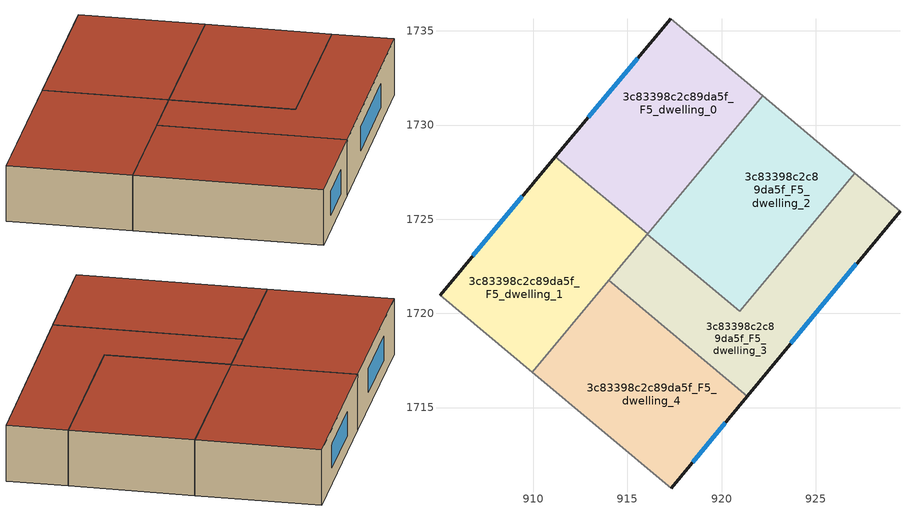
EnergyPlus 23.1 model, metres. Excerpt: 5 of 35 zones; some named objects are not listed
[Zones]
3c83398c2c89da5f_F5_dwelling_0
 floor to 3c83398c2c89da5f_F4_dwelling_1 (EU_floor_Construction): 922.19,1731.55 918.09,1726.65 913.2,1730.73 917.31,1735.66 z15
 floor to 3c83398c2c89da5f_F4_dwelling_3 (EU_floor_Construction): 918.09,1726.65 916.07,1724.22 911.17,1728.31 913.2,1730.73 z15
 wall outside (EU_wall_Construction): 917.31,1735.66 911.17,1728.31 z15:18
 wall adiabatic (EU_wall_Construction): 922.19,1731.55 917.31,1735.66 z15:18
 wall to 3c83398c2c89da5f_F5_dwelling_1 (EU_wall_Construction): 911.17,1728.31 916.07,1724.22 z15:18
 wall to 3c83398c2c89da5f_F5_dwelling_2 (EU_wall_Construction): 916.07,1724.22 922.19,1731.55 z15:18
 window (EU_Window_Construction): 915.55,1733.56 912.93,1730.41 z15.86:17.14
 roof outside (EU_roof_Construction): 916.07,1724.22 922.19,1731.55 917.31,1735.66 911.17,1728.31 z18
3c83398c2c89da5f_F5_dwelling_1
 floor to 3c83398c2c89da5f_F4_dwelling_5 (EU_floor_Construction): 914.01,1721.76 909.93,1716.88 905.04,1720.97 909.11,1725.84 z15
 floor to 3c83398c2c89da5f_F4_dwelling_3 (EU_floor_Construction): 916.07,1724.22 914.01,1721.76 909.11,1725.84 911.17,1728.31 z15
 wall outside (EU_wall_Construction): 911.17,1728.31 905.04,1720.97 z15:18
 wall adiabatic (EU_wall_Construction): 905.04,1720.97 909.93,1716.88 z15:18
 wall to 3c83398c2c89da5f_F5_dwelling_4 (EU_wall_Construction): 909.93,1716.88 914,1721.75 z15:18
 wall to 3c83398c2c89da5f_F5_dwelling_3 (EU_wall_Construction): 914,1721.75 916.06,1724.21 z15:18
 wall to 3c83398c2c89da5f_F5_dwelling_2 (EU_wall_Construction): 916.06,1724.21 916.06,1724.22 z15:18
 window (EU_Window_Construction): 909.42,1726.21 906.79,1723.06 z15.86:17.14
 roof outside (EU_roof_Construction): 909.93,1716.88 916.07,1724.22 911.17,1728.31 905.04,1720.97 z18
3c83398c2c89da5f_F5_dwelling_2
 floor to 3c83398c2c89da5f_F4_dwelling_0 (EU_floor_Construction): 927.07,1727.45 922.99,1722.56 919.29,1725.65 923.39,1730.55 z15
 floor to 3c83398c2c89da5f_F4_dwelling_1 (EU_floor_Construction): 923.39,1730.55 919.29,1725.65 918.09,1726.65 922.19,1731.55 z15
 floor to 3c83398c2c89da5f_F4_dwelling_2 (EU_floor_Construction): 922.99,1722.56 920.96,1720.12 917.28,1723.19 919.32,1725.62 z15
 floor adiabatic (EU_floor_Construction): 919.32,1725.62 917.28,1723.19 916.06,1724.21 918.09,1726.65 z15
 wall adiabatic (EU_wall_Construction): 927.07,1727.45 922.19,1731.55 z15:18
 wall to 3c83398c2c89da5f_F5_dwelling_3 (EU_wall_Construction): 916.06,1724.21 920.96,1720.12 927.07,1727.45 z15:18
 roof outside (EU_roof_Construction): 920.96,1720.12 927.07,1727.45 922.19,1731.55 916.06,1724.21 z18
3c83398c2c89da5f_F5_dwelling_3
 floor to 3c83398c2c89da5f_F4_dwelling_2 (EU_floor_Construction): 922.99,1722.56 925.42,1720.53 921.37,1715.61 915.23,1720.73 917.28,1723.19 920.96,1720.12 z15
 floor to 3c83398c2c89da5f_F4_dwelling_0 (EU_floor_Construction): 929.47,1725.43 925.42,1720.53 922.99,1722.56 927.07,1727.45 z15
 floor to 3c83398c2c89da5f_F4_dwelling_4 (EU_floor_Construction): 921.37,1715.61 921.36,1715.6 915.24,1720.71 915.25,1720.72 z15
 floor to 3c83398c2c89da5f_F4_dwelling_5 (EU_floor_Construction): 915.25,1720.72 915.24,1720.71 914,1721.75 914.01,1721.76 z15
 floor to 3c83398c2c89da5f_F4_dwelling_3 (EU_floor_Construction): 917.28,1723.19 915.23,1720.73 914.01,1721.76 916.06,1724.21 z15
 wall outside (EU_wall_Construction): 921.36,1715.6 929.47,1725.43 z15:18
 wall adiabatic (EU_wall_Construction): 929.47,1725.43 927.07,1727.45 z15:18
 wall to 3c83398c2c89da5f_F5_dwelling_4 (EU_wall_Construction): 914,1721.75 921.36,1715.6 z15:18
 window (EU_Window_Construction): 923.68,1718.41 927.15,1722.62 z15.86:17.14
 roof outside (EU_roof_Construction): 921.36,1715.6 929.47,1725.43 927.07,1727.45 920.96,1720.12 916.06,1724.21 914,1721.75 z18
3c83398c2c89da5f_F5_dwelling_4
 floor to 3c83398c2c89da5f_F4_dwelling_5 (EU_floor_Construction): 915.24,1720.71 911.18,1715.84 909.93,1716.88 914,1721.75 z15
 floor adiabatic (EU_floor_Construction): 921.36,1715.6 917.32,1710.7 911.18,1715.84 915.24,1720.71 z15
 wall outside (EU_wall_Construction): 917.32,1710.7 921.36,1715.6 z15:18
 wall adiabatic (EU_wall_Construction): 909.93,1716.88 917.32,1710.7 z15:18
 window (EU_Window_Construction): 918.47,1712.1 920.21,1714.2 z15.86:17.14
 roof outside (EU_roof_Construction): 917.32,1710.7 921.36,1715.6 914,1721.75 909.93,1716.88 z18
[Building]
EU S2 Campaign: North Axis=0; Terrain=City; Solar Distribution=FullExterior
[Site:Location]
Helsinki-Vantaa.AP: Latitude=60.317; Longitude=24.963; Time Zone=2; Elevation=54.6
[SizingPeriod:WeatherFileDays]
AnnualSizingPeriod: Begin Month=1; Begin Day of Month=1; End Month=12; End Day of Month=31; Day of Week for Start Day=Monday; Use Weather File Daylight Saving Period=No; Use Weather File Rain and Snow Indicators=No
[MATERIAL]
EU_InternalMass_Material: Roughness=MediumRough; Thickness=0.1; Conductivity=1; Density=1800; Specific Heat=900; Thermal Absorptance=0.9; Solar Absorptance=0.7; Visible Absorptance=0.7
[MATERIAL:NOMASS] Roughness=MediumRough; Thermal Absorptance=0.9; Solar Absorptance=0.7; Visible Absorptance=0.7
Name | Thermal Resistance
EU_wall_NoMass | 1.10183
EU_roof_NoMass; EU_floor_NoMass | 1.70606
[WINDOWMATERIAL:SIMPLEGLAZINGSYSTEM]
EU_Window_SimpleGlazing: UFactor=3.11035; Solar Heat Gain Coefficient=0.8; Visible Transmittance=0.8
[CONSTRUCTION]
EU_wall_Construction: EU_wall_NoMass
EU_roof_Construction: EU_roof_NoMass
EU_floor_Construction: EU_floor_NoMass
EU_Window_Construction: EU_Window_SimpleGlazing
EU_InternalMass_Construction: EU_InternalMass_Material
[ZONE] Type=1; Multiplier=1; Ceiling Height=autocalculate; Floor Area=autocalculate; Part of Total Floor Area=Yes
Name | Volume
3c83398c2c89da5f_F5_dwelling_0 | 182.882
3c83398c2c89da5f_F5_dwelling_1 | 182.879
3c83398c2c89da5f_F5_dwelling_2; 3c83398c2c89da5f_F5_dwelling_3 | 182.881
3c83398c2c89da5f_F5_dwelling_4 | 182.875
[INTERNALMASS] Construction=EU_InternalMass_Construction
Name | Zone or ZoneList | Surface Area
3c83398c2c89da5f_F5_dwelling_0_EU_InternalMass | 3c83398c2c89da5f_F5_dwelling_0 | 60.9596
3c83398c2c89da5f_F5_dwelling_1_EU_InternalMass | 3c83398c2c89da5f_F5_dwelling_1 | 60.9618
3c83398c2c89da5f_F5_dwelling_2_EU_InternalMass | 3c83398c2c89da5f_F5_dwelling_2 | 60.96
3c83398c2c89da5f_F5_dwelling_3_EU_InternalMass | 3c83398c2c89da5f_F5_dwelling_3 | 60.9601
3c83398c2c89da5f_F5_dwelling_4_EU_InternalMass | 3c83398c2c89da5f_F5_dwelling_4 | 60.9605
[OTHEREQUIPMENT] Fuel Type=Electricity; Design Level Calculation Method=Watts/Area; Power per Zone Floor Area=1; Fraction Latent=0; Fraction Radiant=0; Fraction Lost=0; Carbon Dioxide Generation Rate=0; EndUse Subcategory=EU_Step8_InternalGains
Name | Zone or ZoneList or Space or SpaceList | Schedule
EU_Step8_InternalGain_3c83398c2c89da5f_F5_dwelling_0_f000 | 3c83398c2c89da5f_F5_dwelling_0 | EU_Step8_GainSchedule_3c83398c2c89da5f_F5_dwelling_0_f000
EU_Step8_InternalGain_3c83398c2c89da5f_F5_dwelling_1_f000 | 3c83398c2c89da5f_F5_dwelling_1 | EU_Step8_GainSchedule_3c83398c2c89da5f_F5_dwelling_1_f000
EU_Step8_InternalGain_3c83398c2c89da5f_F5_dwelling_2_f000 | 3c83398c2c89da5f_F5_dwelling_2 | EU_Step8_GainSchedule_3c83398c2c89da5f_F5_dwelling_2_f000
EU_Step8_InternalGain_3c83398c2c89da5f_F5_dwelling_3_f000 | 3c83398c2c89da5f_F5_dwelling_3 | EU_Step8_GainSchedule_3c83398c2c89da5f_F5_dwelling_3_f000
EU_Step8_InternalGain_3c83398c2c89da5f_F5_dwelling_4_f000 | 3c83398c2c89da5f_F5_dwelling_4 | EU_Step8_GainSchedule_3c83398c2c89da5f_F5_dwelling_4_f000
[ZONEVENTILATION:DESIGNFLOWRATE] Schedule=EU_AlwaysOn; Design Flow Rate Calculation Method=AirChanges/Hour; Air Changes per Hour=0.756316; Ventilation Type=Natural; Fan Pressure Rise=0; Fan Total Efficiency=1; Constant Term Coefficient=1; Temperature Term Coefficient=0; Velocity Term Coefficient=0; Velocity Squared Term Coefficient=0; Minimum Indoor Temperature=-100; Maximum Indoor Temperature=100; Delta Temperature=-100; Minimum Outdoor Temperature=-100; Maximum Outdoor Temperature=100; Maximum Wind Speed=40
Name | Zone or ZoneList or Space or SpaceList
EU_ConstantAir_3c83398c2c89da5f_F5_dwelling_0 | 3c83398c2c89da5f_F5_dwelling_0
EU_ConstantAir_3c83398c2c89da5f_F5_dwelling_1 | 3c83398c2c89da5f_F5_dwelling_1
EU_ConstantAir_3c83398c2c89da5f_F5_dwelling_2 | 3c83398c2c89da5f_F5_dwelling_2
EU_ConstantAir_3c83398c2c89da5f_F5_dwelling_3 | 3c83398c2c89da5f_F5_dwelling_3
EU_ConstantAir_3c83398c2c89da5f_F5_dwelling_4 | 3c83398c2c89da5f_F5_dwelling_4
[HVACTEMPLATE:ZONE:IDEALLOADSAIRSYSTEM] System Availability Schedule=EU_AlwaysOn; Maximum Heating Supply Air Temperature=50; Minimum Cooling Supply Air Temperature=13; Maximum Heating Supply Air Humidity Ratio=0.0156; Minimum Cooling Supply Air Humidity Ratio=0.0077; Heating Limit=NoLimit; Cooling Limit=NoLimit; Heating Availability Schedule=EU_AlwaysOn; Cooling Availability Schedule=EU_CoolingOff; Dehumidification Control Type=ConstantSensibleHeatRatio; Cooling Sensible Heat Ratio=0.7; Dehumidification Setpoint=60; Humidification Control Type=None; Humidification Setpoint=30; Outdoor Air Method=None; Outdoor Air Flow Rate per Person=0.00944; Outdoor Air Flow Rate per Zone Floor Area=0; Outdoor Air Flow Rate per Zone=0; Demand Controlled Ventilation Type=None; Outdoor Air Economizer Type=NoEconomizer; Heat Recovery Type=None; Sensible Heat Recovery Effectiveness=0.7; Latent Heat Recovery Effectiveness=0.65
Name | Template Thermostat
3c83398c2c89da5f_F5_dwelling_0 | EU_HeatOnly_3c83398c2c89da5f_F5_dwelling_0
3c83398c2c89da5f_F5_dwelling_1 | EU_HeatOnly_3c83398c2c89da5f_F5_dwelling_1
3c83398c2c89da5f_F5_dwelling_2 | EU_HeatOnly_3c83398c2c89da5f_F5_dwelling_2
3c83398c2c89da5f_F5_dwelling_3 | EU_HeatOnly_3c83398c2c89da5f_F5_dwelling_3
3c83398c2c89da5f_F5_dwelling_4 | EU_HeatOnly_3c83398c2c89da5f_F5_dwelling_4
[SIZING:ZONE] Zone Cooling Design Supply Air Temperature Input Method=SupplyAirTemperature; Zone Cooling Design Supply Air Temperature=13; Zone Heating Design Supply Air Temperature Input Method=SupplyAirTemperature; Zone Heating Design Supply Air Temperature=50; Zone Cooling Design Supply Air Humidity Ratio=0.008; Zone Heating Design Supply Air Humidity Ratio=0.008; Cooling Design Air Flow Method=DesignDay; Cooling Design Air Flow Rate=0; Cooling Minimum Air Flow per Zone Floor Area=0.000762; Cooling Minimum Air Flow=0; Cooling Minimum Air Flow Fraction=0.2; Heating Design Air Flow Method=DesignDay; Heating Design Air Flow Rate=0; Heating Maximum Air Flow per Zone Floor Area=0.002032; Heating Maximum Air Flow=0.141576; Heating Maximum Air Flow Fraction=0.3; Account for Dedicated Outdoor Air System=No; Dedicated Outdoor Air System Control Strategy=NeutralSupplyAir; Dedicated Outdoor Air Low Setpoint Temperature for Design=autosize; Dedicated Outdoor Air High Setpoint Temperature for Design=autosize; Zone Load Sizing Method=Sensible Load Only No Latent Load; Zone Latent Cooling Design Supply Air Humidity Ratio Input Method=HumidityRatioDifference; Zone Cooling Design Supply Air Humidity Ratio Difference=0.005; Zone Latent Heating Design Supply Air Humidity Ratio Input Method=HumidityRatioDifference; Zone Humidification Design Supply Air Humidity Ratio Difference=0.005
3c83398c2c89da5f_F5_dwelling_0; 3c83398c2c89da5f_F5_dwelling_1; 3c83398c2c89da5f_F5_dwelling_2; 3c83398c2c89da5f_F5_dwelling_3; 3c83398c2c89da5f_F5_dwelling_4
[SCHEDULE:CONSTANT]
Name | Hourly Value
EU_AlwaysOn | 1
EU_CoolingOff | 0
[SCHEDULE:FILE] Column Number=1; Rows to Skip at Top=0; Number of Hours of Data=8760; Column Separator=Comma; Interpolate to Timestep=No; Minutes per Item=60; Adjust Schedule for Daylight Savings=Yes
Name | File
EU_Step8_GainSchedule_3c83398c2c89da5f_F5_dwelling_0_f000 | ../../schedules/3c83398c2c89da5f/3c83398c2c89da5f_F5_dwelling_0_f000_gain.csv
EU_Step8_GainSchedule_3c83398c2c89da5f_F5_dwelling_1_f000 | ../../schedules/3c83398c2c89da5f/3c83398c2c89da5f_F5_dwelling_1_f000_gain.csv
EU_Step8_GainSchedule_3c83398c2c89da5f_F5_dwelling_2_f000 | ../../schedules/3c83398c2c89da5f/3c83398c2c89da5f_F5_dwelling_2_f000_gain.csv
EU_Step8_GainSchedule_3c83398c2c89da5f_F5_dwelling_3_f000 | ../../schedules/3c83398c2c89da5f/3c83398c2c89da5f_F5_dwelling_3_f000_gain.csv
EU_Step8_GainSchedule_3c83398c2c89da5f_F5_dwelling_4_f000 | ../../schedules/3c83398c2c89da5f/3c83398c2c89da5f_F5_dwelling_4_f000_gain.csv
